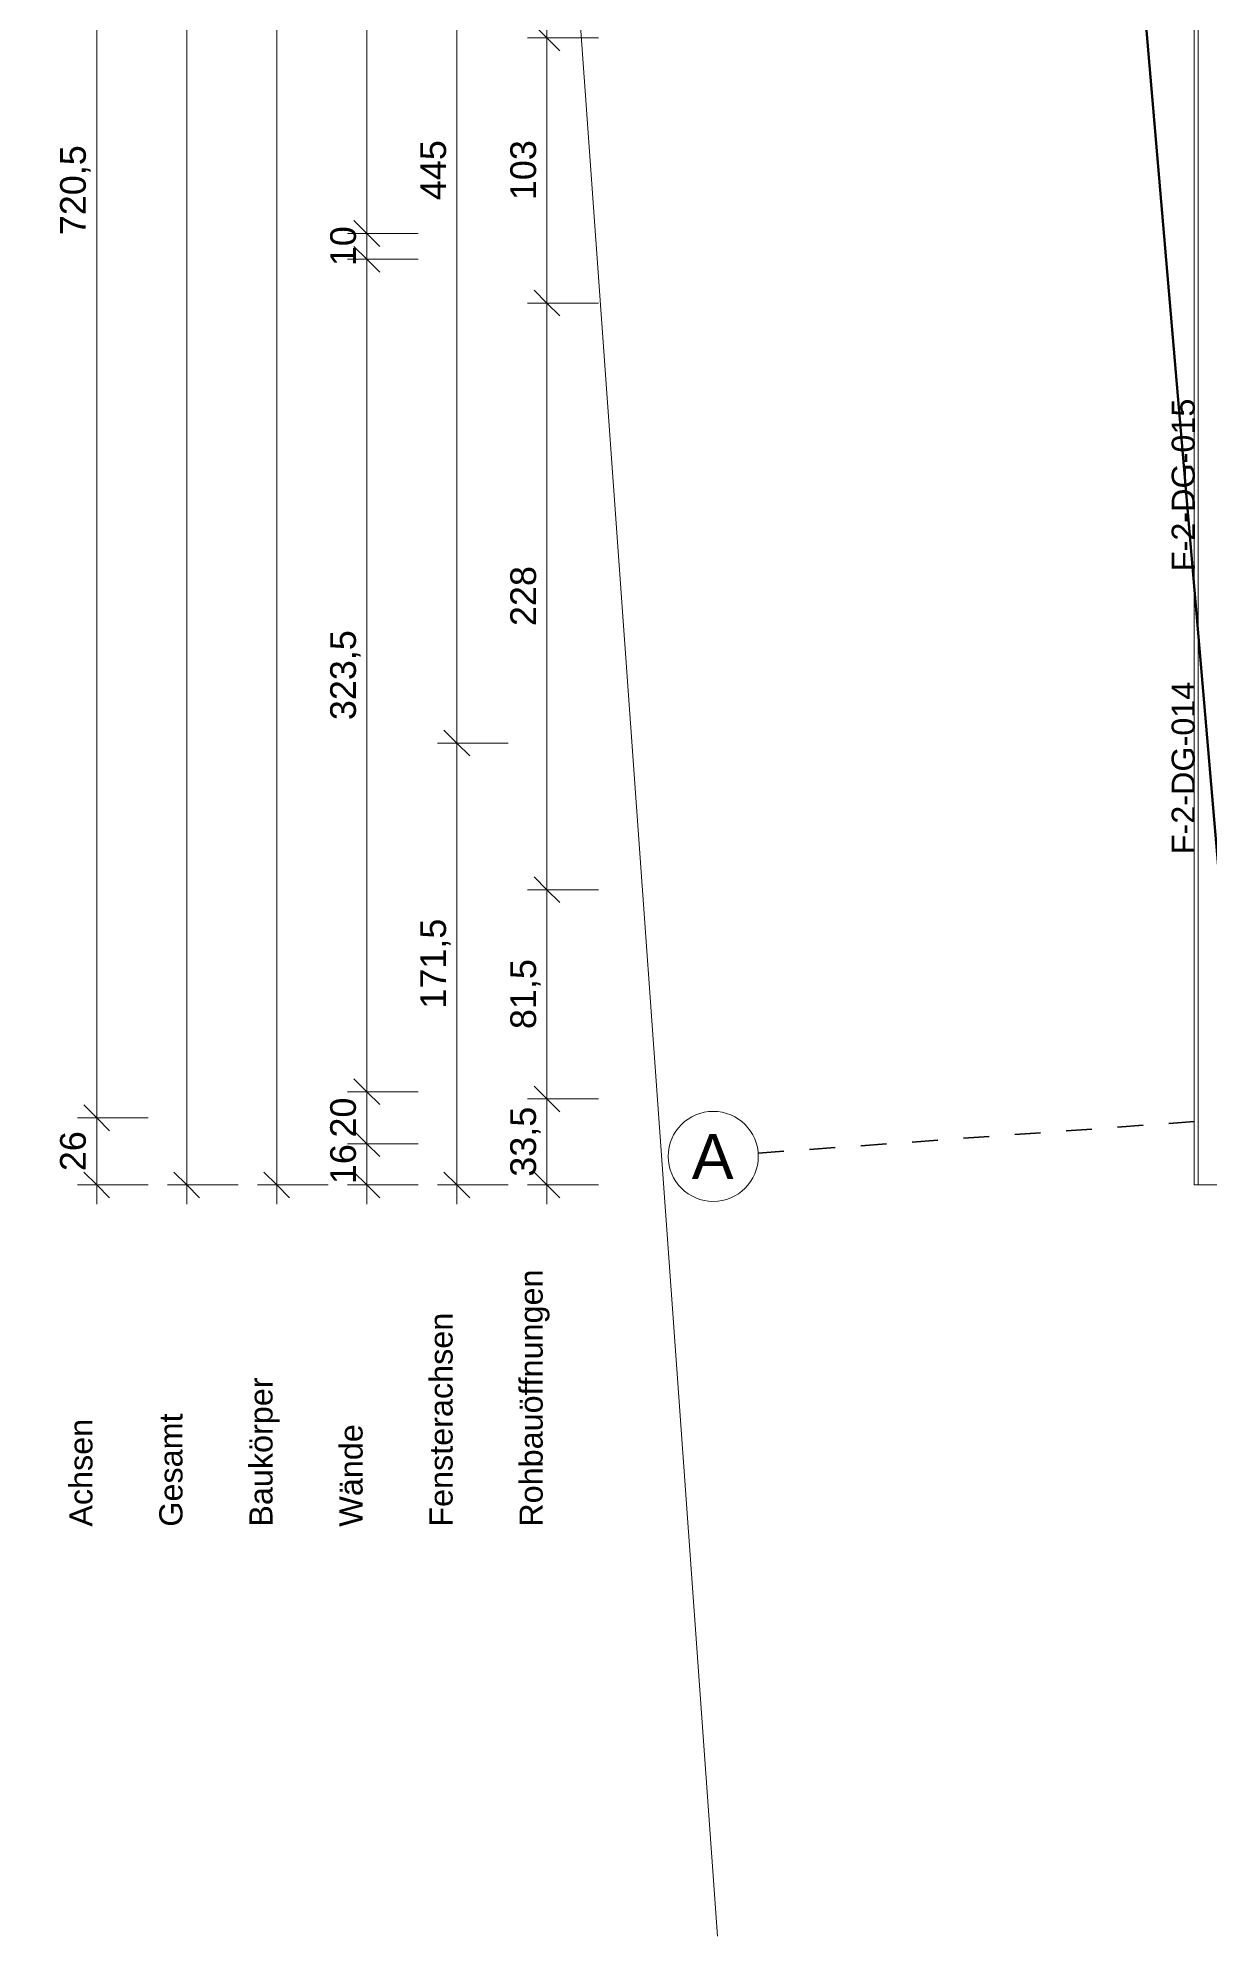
# Model space of a CAD drawing. Header units: metres. Extents: x -67.4 to -27.2, y 43.9 to 89.6.
# Drawn here: x -59.04 to -54.49, y 44.73 to 52.11 of the extents above; entities that cross this region are included whole.
import ezdxf

# ---------------------------------------------------------------- set-up
doc = ezdxf.new("R2010")
doc.units = ezdxf.units.M
doc.linetypes.add('Strich Punkt Mittel', pattern=[0.015875, 0.00635, -0.004763, 0, -0.004763])
for name, color, linetype, lineweight in [('A-GLAZ-IDEN_', 152, 'Continuous', 9), ('A-ROOF-OTLN', 132, 'Continuous', 5), ('A_2D', 7, 'Continuous', 13), ('A_Bemassung-50_', 4, 'Continuous', 9), ('A_Bemassung_', 4, 'Continuous', 9), ('A_Beschriftung_', 7, 'Continuous', 9), ('A_Grundstuecksgrenze', 5, 'Continuous', 70), ('A_Raster_', 1, 'Continuous', 9)]:
    doc.layers.add(name, color=color, linetype=linetype, lineweight=lineweight)
doc.styles.add('Arial_1', font='arial.ttf', dxfattribs={"height": 0.175})
doc.styles.add('Arial_2', font='arial.ttf', dxfattribs={"height": 0.09})
doc.styles.add('Arial_5', font='arial.ttf', dxfattribs={"height": 0.1})
doc.styles.add('Arial_9', font='arial.ttf', dxfattribs={"height": 0.0018})
doc.dimstyles.new('WGA-Bemaßung', dxfattribs={"dimscale": 0.3048, "dimtxt": 0.102026, "dimasz": 0.328084, "dimexe": 0.246063, "dimexo": 0.0625, "dimgap": 0.04101, "dimtad": 1, "dimdec": 1, "dimlfac": 100, "dimrnd": 0.5, "dimdsep": 46, "dimtxsty": 'Arial_5', "dimblk1": 'OBLIQUE', "dimblk2": 'OBLIQUE', "dimsah": 1, "dimcen": 0.09, "dimdle": 0.246063, "dimazin": 2, "dimtfac": 1, "dimtdec": 4, "dimtix": 1, "dimtmove": 0, "dimatfit": 3, "dimfxl": 0.656168, "dimfxlon": 1, "dimtvp": 1, "dimtolj": 1, "dimtzin": 0, "dimarcsym": 2})

# ---------------------------------------------------------------- blocks, each defined once
blk = doc.blocks.new('Family - ___-3180367-263_PP_03DG_BT2')
at = {"layer": 'A_Grundstuecksgrenze'}
blk.add_line((-20.9804, 98.8097), (-31.8179, 64.901), dxfattribs=at)
blk = doc.blocks.new('Raster - BS_Achse-112124-263_PP_03DG_BT2')
at = {"layer": 'A_Beschriftung_'}
blk.add_circle((0, 0), 0.0035, dxfattribs=at)
blk = doc.blocks.new('DIMBLOCK25-263_PP_03DG_BT2')
at = {"layer": 'A_Bemassung-50_', "lineweight": 35, "transparency": 16777216}
for p, q in [((-58.8147, 55.119), (-58.8647, 55.169)), ((-58.8147, 55.119), (-58.7647, 55.069)), ((-58.8149, 47.9127), (-58.8649, 47.9627)), ((-58.8149, 47.9127), (-58.7649, 47.8627))]:
    blk.add_line(p, q, dxfattribs=at)
at = {"layer": 'A_Bemassung-50_', "transparency": 16777216}
for p, q in [((-58.8147, 55.119), (-58.8897, 55.119)), ((-58.8147, 55.119), (-58.8149, 47.9127)), ((-58.8147, 55.119), (-58.6147, 55.119)), ((-58.8149, 47.9127), (-58.8899, 47.9127)), ((-58.8149, 47.9127), (-58.6149, 47.9127))]:
    blk.add_line(p, q, dxfattribs=at)
at = {"layer": 'A_Bemassung-50_', "color": 0, "transparency": 16777216, "insert": (-58.9571, 51.3424), "char_height": 0.1, "width": 0.416266, "attachment_point": 1, "rotation": 90, "line_spacing_factor": 0.941778, "style": 'Arial_5'}
blk.add_mtext('720,5', dxfattribs=at)
blk = doc.blocks.new('_Oblique')
at = {"color": 0, "linetype": 'ByBlock', "lineweight": -2}
blk.add_line((-0.5, -0.5), (0.5, 0.5), dxfattribs=at)
blk = doc.blocks.new('DIMBLOCK26-263_PP_03DG_BT2')
at = {"layer": 'A_Bemassung-50_', "lineweight": 35, "transparency": 16777216}
for p, q in [((-58.8149, 47.9127), (-58.8649, 47.9627)), ((-58.8149, 47.9127), (-58.7649, 47.8627)), ((-58.8149, 47.652), (-58.8649, 47.702)), ((-58.8149, 47.652), (-58.7649, 47.602))]:
    blk.add_line(p, q, dxfattribs=at)
at = {"layer": 'A_Bemassung-50_', "transparency": 16777216}
for p, q in [((-58.8149, 47.9127), (-58.8899, 47.9127)), ((-58.8149, 47.9127), (-58.8149, 47.577)), ((-58.8149, 47.9127), (-58.6149, 47.9127)), ((-58.8149, 47.652), (-58.8899, 47.652)), ((-58.8149, 47.652), (-58.6149, 47.652))]:
    blk.add_line(p, q, dxfattribs=at)
at = {"layer": 'A_Bemassung-50_', "color": 0, "transparency": 16777216, "insert": (-58.9573, 47.7054), "char_height": 0.1, "width": 0.184588, "attachment_point": 1, "rotation": 90, "line_spacing_factor": 0.941778, "style": 'Arial_5'}
blk.add_mtext('26', dxfattribs=at)
blk = doc.blocks.new('DIMBLOCK27-263_PP_03DG_BT2')
at = {"layer": 'A_Bemassung-50_', "lineweight": 35, "transparency": 16777216}
for p, q in [((-58.4639, 83.24), (-58.5139, 83.29)), ((-58.4639, 83.24), (-58.4139, 83.19)), ((-58.4649, 47.652), (-58.5149, 47.702)), ((-58.4649, 47.652), (-58.4149, 47.602))]:
    blk.add_line(p, q, dxfattribs=at)
at = {"layer": 'A_Bemassung-50_', "transparency": 16777216}
for p, q in [((-58.4639, 83.315), (-58.4649, 47.577)), ((-58.4639, 83.24), (-58.5389, 83.24)), ((-58.4639, 83.24), (-58.2639, 83.24)), ((-58.4649, 47.652), (-58.5399, 47.652)), ((-58.4649, 47.652), (-58.2649, 47.652))]:
    blk.add_line(p, q, dxfattribs=at)
at = {"layer": 'A_Bemassung-50_', "color": 0, "transparency": 16777216, "insert": (-58.6067, 65.2922), "char_height": 0.1, "width": 0.369177, "attachment_point": 1, "rotation": 90, "line_spacing_factor": 0.941778, "style": 'Arial_5'}
blk.add_mtext('3559', dxfattribs=at)
blk = doc.blocks.new('DIMBLOCK31-263_PP_03DG_BT2')
at = {"layer": 'A_Bemassung-50_', "lineweight": 35, "transparency": 16777216}
for p, q in [((-58.1144, 64.3119), (-58.1644, 64.3619)), ((-58.1144, 64.3119), (-58.0644, 64.2619)), ((-58.1149, 47.652), (-58.1649, 47.702)), ((-58.1149, 47.652), (-58.0649, 47.602))]:
    blk.add_line(p, q, dxfattribs=at)
at = {"layer": 'A_Bemassung-50_', "transparency": 16777216}
for p, q in [((-58.1144, 64.3119), (-58.1894, 64.3119)), ((-58.1144, 64.3119), (-58.1149, 47.577)), ((-58.1144, 64.3119), (-57.9144, 64.3119)), ((-58.1149, 47.652), (-58.1899, 47.652)), ((-58.1149, 47.652), (-57.9149, 47.652))]:
    blk.add_line(p, q, dxfattribs=at)
at = {"layer": 'A_Bemassung-50_', "color": 0, "transparency": 16777216, "insert": (-58.257, 55.8281), "char_height": 0.1, "width": 0.369177, "attachment_point": 1, "rotation": 90, "line_spacing_factor": 0.941778, "style": 'Arial_5'}
blk.add_mtext('1666', dxfattribs=at)
blk = doc.blocks.new('DIMBLOCK69-263_PP_03DG_BT2')
at = {"layer": 'A_Bemassung-50_', "lineweight": 35, "transparency": 16777216}
for p, q in [((-57.4148, 53.8189), (-57.4647, 53.8689)), ((-57.4148, 53.8189), (-57.3648, 53.7689)), ((-57.4149, 49.3689), (-57.4649, 49.4189)), ((-57.4149, 49.3689), (-57.3649, 49.3189))]:
    blk.add_line(p, q, dxfattribs=at)
at = {"layer": 'A_Bemassung-50_', "transparency": 16777216}
for p, q in [((-57.4148, 53.8189), (-57.4898, 53.8189)), ((-57.4148, 53.8189), (-57.4149, 49.3689)), ((-57.4148, 53.8189), (-57.2148, 53.8189)), ((-57.4149, 49.3689), (-57.4899, 49.3689)), ((-57.4149, 49.3689), (-57.2149, 49.3689))]:
    blk.add_line(p, q, dxfattribs=at)
at = {"layer": 'A_Bemassung-50_', "color": 0, "transparency": 16777216, "insert": (-57.5571, 51.4786), "char_height": 0.1, "width": 0.276883, "attachment_point": 1, "rotation": 90, "line_spacing_factor": 0.941778, "style": 'Arial_5'}
blk.add_mtext('445', dxfattribs=at)
blk = doc.blocks.new('DIMBLOCK70-263_PP_03DG_BT2')
at = {"layer": 'A_Bemassung-50_', "lineweight": 35, "transparency": 16777216}
for p, q in [((-57.4149, 49.3689), (-57.4649, 49.4189)), ((-57.4149, 49.3689), (-57.3649, 49.3189)), ((-57.4149, 47.652), (-57.4649, 47.702)), ((-57.4149, 47.652), (-57.3649, 47.602))]:
    blk.add_line(p, q, dxfattribs=at)
at = {"layer": 'A_Bemassung-50_', "transparency": 16777216}
for p, q in [((-57.4149, 49.3689), (-57.4899, 49.3689)), ((-57.4149, 49.3689), (-57.4149, 47.577)), ((-57.4149, 49.3689), (-57.2149, 49.3689)), ((-57.4149, 47.652), (-57.4899, 47.652)), ((-57.4149, 47.652), (-57.2149, 47.6519))]:
    blk.add_line(p, q, dxfattribs=at)
at = {"layer": 'A_Bemassung-50_', "color": 0, "transparency": 16777216, "insert": (-57.5572, 48.337), "char_height": 0.1, "width": 0.416266, "attachment_point": 1, "rotation": 90, "line_spacing_factor": 0.941778, "style": 'Arial_5'}
blk.add_mtext('171,5', dxfattribs=at)
blk = doc.blocks.new('DIMBLOCK129-263_PP_03DG_BT2')
at = {"layer": 'A_Bemassung-50_', "transparency": 16777216}
for p, q in [((-57.7647, 54.9665), (-57.8397, 54.9665)), ((-57.7647, 54.9665), (-57.7648, 51.349)), ((-57.7647, 54.9665), (-57.5647, 54.9664)), ((-57.7648, 51.349), (-57.8398, 51.349)), ((-57.7648, 51.349), (-57.5648, 51.3489))]:
    blk.add_line(p, q, dxfattribs=at)
at = {"layer": 'A_Bemassung-50_', "lineweight": 35, "transparency": 16777216}
for p, q in [((-57.7647, 54.9665), (-57.8147, 55.0165)), ((-57.7647, 54.9665), (-57.7147, 54.9165)), ((-57.7648, 51.349), (-57.8148, 51.399)), ((-57.7648, 51.349), (-57.7148, 51.299))]:
    blk.add_line(p, q, dxfattribs=at)
at = {"layer": 'A_Bemassung-50_', "color": 0, "transparency": 16777216, "insert": (-57.9071, 53.0423), "char_height": 0.1, "width": 0.276883, "attachment_point": 1, "rotation": 90, "line_spacing_factor": 0.941778, "style": 'Arial_5'}
blk.add_mtext('362', dxfattribs=at)
blk = doc.blocks.new('DIMBLOCK130-263_PP_03DG_BT2')
at = {"layer": 'A_Bemassung-50_', "transparency": 16777216}
for p, q in [((-57.7648, 51.349), (-57.8398, 51.349)), ((-57.7648, 51.349), (-57.7648, 51.249)), ((-57.7648, 51.349), (-57.5648, 51.3489)), ((-57.7648, 51.249), (-57.8398, 51.249)), ((-57.7648, 51.249), (-57.5648, 51.2489))]:
    blk.add_line(p, q, dxfattribs=at)
at = {"layer": 'A_Bemassung-50_', "lineweight": 35, "transparency": 16777216}
for p, q in [((-57.7648, 51.349), (-57.8148, 51.399)), ((-57.7648, 51.349), (-57.7148, 51.299)), ((-57.7648, 51.249), (-57.8148, 51.299)), ((-57.7648, 51.249), (-57.7148, 51.199))]:
    blk.add_line(p, q, dxfattribs=at)
at = {"layer": 'A_Bemassung-50_', "color": 0, "transparency": 16777216, "insert": (-57.9071, 51.222), "char_height": 0.1, "width": 0.184588, "attachment_point": 1, "rotation": 90, "line_spacing_factor": 0.941778, "style": 'Arial_5'}
blk.add_mtext('10', dxfattribs=at)
blk = doc.blocks.new('DIMBLOCK131-263_PP_03DG_BT2')
at = {"layer": 'A_Bemassung-50_', "lineweight": 35, "transparency": 16777216}
for p, q in [((-57.7648, 51.249), (-57.8148, 51.299)), ((-57.7648, 51.249), (-57.7148, 51.199)), ((-57.7649, 48.014), (-57.8149, 48.064)), ((-57.7649, 48.014), (-57.7149, 47.964))]:
    blk.add_line(p, q, dxfattribs=at)
at = {"layer": 'A_Bemassung-50_', "transparency": 16777216}
for p, q in [((-57.7648, 51.249), (-57.8398, 51.249)), ((-57.7648, 51.249), (-57.7649, 48.014)), ((-57.7648, 51.249), (-57.5648, 51.2489)), ((-57.7649, 48.014), (-57.8399, 48.014)), ((-57.7649, 48.014), (-57.5649, 48.014))]:
    blk.add_line(p, q, dxfattribs=at)
at = {"layer": 'A_Bemassung-50_', "color": 0, "transparency": 16777216, "insert": (-57.9072, 49.458), "char_height": 0.1, "width": 0.416266, "attachment_point": 1, "rotation": 90, "line_spacing_factor": 0.941778, "style": 'Arial_5'}
blk.add_mtext('323,5', dxfattribs=at)
blk = doc.blocks.new('DIMBLOCK132-263_PP_03DG_BT2')
at = {"layer": 'A_Bemassung-50_', "lineweight": 35, "transparency": 16777216}
for p, q in [((-57.7649, 48.014), (-57.8149, 48.064)), ((-57.7649, 48.014), (-57.7149, 47.964)), ((-57.7649, 47.812), (-57.8149, 47.862)), ((-57.7649, 47.812), (-57.7149, 47.762))]:
    blk.add_line(p, q, dxfattribs=at)
at = {"layer": 'A_Bemassung-50_', "transparency": 16777216}
for p, q in [((-57.7649, 48.014), (-57.8399, 48.014)), ((-57.7649, 48.014), (-57.7649, 47.812)), ((-57.7649, 48.014), (-57.5649, 48.014)), ((-57.7649, 47.812), (-57.8399, 47.812)), ((-57.7649, 47.812), (-57.5649, 47.812))]:
    blk.add_line(p, q, dxfattribs=at)
at = {"layer": 'A_Bemassung-50_', "color": 0, "transparency": 16777216, "insert": (-57.9073, 47.836), "char_height": 0.1, "width": 0.184588, "attachment_point": 1, "rotation": 90, "line_spacing_factor": 0.941778, "style": 'Arial_5'}
blk.add_mtext('20', dxfattribs=at)
blk = doc.blocks.new('DIMBLOCK133-263_PP_03DG_BT2')
at = {"layer": 'A_Bemassung-50_', "transparency": 16777216}
for p, q in [((-57.7649, 47.812), (-57.8399, 47.812)), ((-57.7649, 47.812), (-57.7649, 47.577)), ((-57.7649, 47.812), (-57.5649, 47.812)), ((-57.7649, 47.652), (-57.8399, 47.652)), ((-57.7649, 47.652), (-57.5649, 47.652))]:
    blk.add_line(p, q, dxfattribs=at)
at = {"layer": 'A_Bemassung-50_', "lineweight": 35, "transparency": 16777216}
for p, q in [((-57.7649, 47.812), (-57.8149, 47.862)), ((-57.7649, 47.812), (-57.7149, 47.762)), ((-57.7649, 47.652), (-57.8149, 47.702)), ((-57.7649, 47.652), (-57.7149, 47.602))]:
    blk.add_line(p, q, dxfattribs=at)
at = {"layer": 'A_Bemassung-50_', "color": 0, "transparency": 16777216, "insert": (-57.9073, 47.6551), "char_height": 0.1, "width": 0.184588, "attachment_point": 1, "rotation": 90, "line_spacing_factor": 0.941778, "style": 'Arial_5'}
blk.add_mtext('16', dxfattribs=at)
blk = doc.blocks.new('DIMBLOCK311-263_PP_03DG_BT2')
at = {"layer": 'A_Bemassung-50_', "lineweight": 35, "transparency": 16777216}
for p, q in [((-57.0647, 54.3889), (-57.1147, 54.4389)), ((-57.0647, 54.3889), (-57.0147, 54.3389)), ((-57.0648, 52.1089), (-57.1148, 52.1589)), ((-57.0648, 52.1089), (-57.0148, 52.0589))]:
    blk.add_line(p, q, dxfattribs=at)
at = {"layer": 'A_Bemassung-50_', "transparency": 16777216}
for p, q in [((-57.0647, 54.3889), (-57.1397, 54.3889)), ((-57.0647, 54.3889), (-57.0648, 52.1089)), ((-57.0647, 54.3889), (-56.8647, 54.3889)), ((-57.0648, 52.1089), (-57.1398, 52.1089)), ((-57.0648, 52.1089), (-56.8648, 52.1089))]:
    blk.add_line(p, q, dxfattribs=at)
at = {"layer": 'A_Bemassung-50_', "color": 0, "transparency": 16777216, "insert": (-57.2071, 53.1336), "char_height": 0.1, "width": 0.276883, "attachment_point": 1, "rotation": 90, "line_spacing_factor": 0.941778, "style": 'Arial_5'}
blk.add_mtext('228', dxfattribs=at)
blk = doc.blocks.new('DIMBLOCK312-263_PP_03DG_BT2')
at = {"layer": 'A_Bemassung-50_', "lineweight": 35, "transparency": 16777216}
for p, q in [((-57.0648, 52.1089), (-57.1148, 52.1589)), ((-57.0648, 52.1089), (-57.0148, 52.0589)), ((-57.0648, 51.0789), (-57.1148, 51.1289)), ((-57.0648, 51.0789), (-57.0148, 51.0289))]:
    blk.add_line(p, q, dxfattribs=at)
at = {"layer": 'A_Bemassung-50_', "transparency": 16777216}
for p, q in [((-57.0648, 52.1089), (-57.1398, 52.1089)), ((-57.0648, 52.1089), (-57.0648, 51.0789)), ((-57.0648, 52.1089), (-56.8648, 52.1089)), ((-57.0648, 51.0789), (-57.1398, 51.0789)), ((-57.0648, 51.0789), (-56.8648, 51.0789))]:
    blk.add_line(p, q, dxfattribs=at)
at = {"layer": 'A_Bemassung-50_', "color": 0, "transparency": 16777216, "insert": (-57.2071, 51.4786), "char_height": 0.1, "width": 0.276883, "attachment_point": 1, "rotation": 90, "line_spacing_factor": 0.941778, "style": 'Arial_5'}
blk.add_mtext('103', dxfattribs=at)
blk = doc.blocks.new('DIMBLOCK313-263_PP_03DG_BT2')
at = {"layer": 'A_Bemassung-50_', "lineweight": 35, "transparency": 16777216}
for p, q in [((-57.0648, 51.0789), (-57.1148, 51.1289)), ((-57.0648, 51.0789), (-57.0148, 51.0289)), ((-57.0649, 48.7989), (-57.1149, 48.8489)), ((-57.0649, 48.7989), (-57.0149, 48.7489))]:
    blk.add_line(p, q, dxfattribs=at)
at = {"layer": 'A_Bemassung-50_', "transparency": 16777216}
for p, q in [((-57.0648, 51.0789), (-57.1398, 51.0789)), ((-57.0648, 51.0789), (-57.0649, 48.7989)), ((-57.0648, 51.0789), (-56.8648, 51.0789)), ((-57.0649, 48.7989), (-57.1399, 48.7989)), ((-57.0649, 48.7989), (-56.8649, 48.7989))]:
    blk.add_line(p, q, dxfattribs=at)
at = {"layer": 'A_Bemassung-50_', "color": 0, "transparency": 16777216, "insert": (-57.2072, 49.8236), "char_height": 0.1, "width": 0.276883, "attachment_point": 1, "rotation": 90, "line_spacing_factor": 0.941778, "style": 'Arial_5'}
blk.add_mtext('228', dxfattribs=at)
blk = doc.blocks.new('DIMBLOCK314-263_PP_03DG_BT2')
at = {"layer": 'A_Bemassung-50_', "lineweight": 35, "transparency": 16777216}
for p, q in [((-57.0649, 48.7989), (-57.1149, 48.8489)), ((-57.0649, 48.7989), (-57.0149, 48.7489)), ((-57.0649, 47.986), (-57.1149, 48.036)), ((-57.0649, 47.986), (-57.0149, 47.936))]:
    blk.add_line(p, q, dxfattribs=at)
at = {"layer": 'A_Bemassung-50_', "transparency": 16777216}
for p, q in [((-57.0649, 48.7989), (-57.1399, 48.7989)), ((-57.0649, 48.7989), (-57.0649, 47.986)), ((-57.0649, 48.7989), (-56.8649, 48.7989)), ((-57.0649, 47.986), (-57.1399, 47.986)), ((-57.0649, 47.986), (-56.8649, 47.986))]:
    blk.add_line(p, q, dxfattribs=at)
at = {"layer": 'A_Bemassung-50_', "color": 0, "transparency": 16777216, "insert": (-57.2072, 48.2575), "char_height": 0.1, "width": 0.323972, "attachment_point": 1, "rotation": 90, "line_spacing_factor": 0.941778, "style": 'Arial_5'}
blk.add_mtext('81,5', dxfattribs=at)
blk = doc.blocks.new('DIMBLOCK315-263_PP_03DG_BT2')
at = {"layer": 'A_Bemassung-50_', "lineweight": 35, "transparency": 16777216}
for p, q in [((-57.0649, 47.986), (-57.1149, 48.036)), ((-57.0649, 47.986), (-57.0149, 47.936)), ((-57.0649, 47.6519), (-57.1149, 47.7019)), ((-57.0649, 47.6519), (-57.0149, 47.6019))]:
    blk.add_line(p, q, dxfattribs=at)
at = {"layer": 'A_Bemassung-50_', "transparency": 16777216}
for p, q in [((-57.0649, 47.986), (-57.1399, 47.986)), ((-57.0649, 47.986), (-57.0649, 47.5769)), ((-57.0649, 47.986), (-56.8649, 47.986)), ((-57.0649, 47.6519), (-57.1399, 47.6519)), ((-57.0649, 47.6519), (-56.8649, 47.6519))]:
    blk.add_line(p, q, dxfattribs=at)
at = {"layer": 'A_Bemassung-50_', "color": 0, "transparency": 16777216, "insert": (-57.2073, 47.684), "char_height": 0.1, "width": 0.323972, "attachment_point": 1, "rotation": 90, "line_spacing_factor": 0.941778, "style": 'Arial_5'}
blk.add_mtext('33,5', dxfattribs=at)
blk = doc.blocks.new('BS_Maßkette_AT_PP - oben oder links-9573065-263_PP_03DG_BT2')
at = {"layer": 'A_Beschriftung_', "char_height": 0.0018, "attachment_point": 1, "style": 'Arial_9'}
for s, insert, width in [('Achsen', (0, 0.00022), 0.0099409), ('Gesamt', (0, -0.00678), 0.0102616), ('Baukörper', (0, -0.01378), 0.0137089), ('Wände', (0, -0.02078), 0.0096203), ('Fensterachsen', (0, -0.02778), 0.019481), ('Rohbauöffnungen', (0, -0.03478), 0.0238101)]:
    blk.add_mtext(s, dxfattribs=dict(at, insert=insert, width=width))

msp = doc.modelspace()

# ---------------------------------------------------------------- linework, layer by layer
at = {"layer": 'A-ROOF-OTLN'}
for p, q in [((-54.549, 47.6519), (-54.5485, 64.4569)), ((-54.534, 47.6519), (-54.5335, 64.4569)), ((-54.399, 47.6519), (-54.549, 47.6519))]:
    msp.add_line(p, q, dxfattribs=at)
at = {"layer": 'A_2D', "lineweight": 18}
msp.add_line((-56.4021, 44.7333), (-59.0432, 81.5867), dxfattribs=at)
at = {"layer": 'A_Raster_', "linetype": 'Strich Punkt Mittel', "lineweight": 35}
msp.add_line((-56.2438, 47.7755), (-37.1299, 49.158), dxfattribs=at)

# ---------------------------------------------------------------- block references
at = {"layer": 'A_Beschriftung_'}
for name, p, xscale, yscale, zscale, rotation in [('Raster - BS_Achse-112124-263_PP_03DG_BT2', (-56.4184, 47.7629), 49.99999999999998, 49.99999999999998, 49.99999999999998, 274.1368945284542), ('BS_Maßkette_AT_PP - oben oder links-9573065-263_PP_03DG_BT2', (-58.9104, 46.3239), 50.00000000000001, 50.00000000000001, 50.00000000000001, 89.99827587845535)]:
    msp.add_blockref(name, p, dxfattribs=dict(at, xscale=xscale, yscale=yscale, zscale=zscale, rotation=rotation))
at = {"layer": 'A_Grundstuecksgrenze', "rotation": 22.64000000000043}
msp.add_blockref('Family - ___-3180367-263_PP_03DG_BT2', (0, 0), dxfattribs=at)

# ---------------------------------------------------------------- texts
at = {"layer": 'A-GLAZ-IDEN_', "char_height": 0.09, "width": 0.797679, "attachment_point": 1, "rotation": 90, "style": 'Arial_2'}
for s, insert in [('F-2-DG-015', (-54.6365, 50.0368)), ('F-2-DG-014', (-54.6366, 48.9368))]:
    msp.add_mtext(s, dxfattribs=dict(at, insert=insert))
at = {"layer": 'A_Beschriftung_', "insert": (-56.5021, 47.8495), "char_height": 0.175, "width": 0.200422, "attachment_point": 1, "style": 'Arial_1'}
msp.add_mtext('A', dxfattribs=at)

# ---------------------------------------------------------------- dimensions: what is measured, and where the dimension line sits
at = {"layer": 'A_Bemassung_'}
for base, p1, p2, angle, override, picture, middle in [((-58.4649, 47.652), (-58.2639, 83.24), (-58.2649, 47.652), 89.99828, {"dimpost": '<>', "dimfxl": 35.588052}, 'DIMBLOCK27-263_PP_03DG_BT2', (-58.528, 65.446)), ((-58.1149, 47.652), (-57.9144, 64.3119), (-57.9149, 47.652), 89.99828, {"dimpost": '<>', "dimfxl": 16.659911}, 'DIMBLOCK31-263_PP_03DG_BT2', (-58.1782, 55.9819)), ((-58.8149, 47.9127), (-58.6147, 55.119), (-58.6149, 47.9127), 89.99828, {"dimpost": '<>', "dimfxl": 7.20631}, 'DIMBLOCK25-263_PP_03DG_BT2', (-58.8784, 51.5158)), ((-57.7648243344, 51.3489523484), (-57.5647154781, 54.9664463285), (-57.5648243345, 51.3489463301), 89.9982758785, {"dimpost": '<>', "dimfxl": 3.6175}, 'DIMBLOCK129-263_PP_03DG_BT2', (-57.8283613116, 53.1577042612)), ((-57.0648, 52.1089), (-56.8647, 54.3889), (-56.8648, 52.1089), 89.99828, {"dimpost": '<>', "dimfxl": 2.28}, 'DIMBLOCK311-263_PP_03DG_BT2', (-57.1283, 53.2489)), ((-57.4149, 49.3689), (-57.2148, 53.8189), (-57.2149, 49.3689), 89.99828, {"dimpost": '<>', "dimfxl": 4.45}, 'DIMBLOCK69-263_PP_03DG_BT2', (-57.4782, 51.5939)), ((-57.0648, 51.0789), (-56.8648, 52.1089), (-56.8648, 51.0789), 89.99828, {"dimpost": '<>', "dimfxl": 1.03}, 'DIMBLOCK312-263_PP_03DG_BT2', (-57.1284, 51.5939)), ((-57.7648, 51.249), (-57.5648, 51.3489), (-57.5648, 51.2489), 89.99828, {"dimpost": '<>', "dimfxl": 0.1}, 'DIMBLOCK130-263_PP_03DG_BT2', (-57.8284, 51.299)), ((-57.7649, 48.014), (-57.5648, 51.2489), (-57.5649, 48.014), 89.99828, {"dimpost": '<>', "dimfxl": 3.234995}, 'DIMBLOCK131-263_PP_03DG_BT2', (-57.8285, 49.6315)), ((-57.0649, 48.7989), (-56.8648, 51.0789), (-56.8649, 48.7989), 89.99828, {"dimpost": '<>', "dimfxl": 2.28}, 'DIMBLOCK313-263_PP_03DG_BT2', (-57.1284, 49.9389)), ((-57.4149, 47.652), (-57.2149, 49.3689), (-57.2149, 47.6519), 89.99828, {"dimpost": '<>', "dimfxl": 1.71699}, 'DIMBLOCK70-263_PP_03DG_BT2', (-57.4785, 48.5104)), ((-57.0649, 47.986), (-56.8649, 48.7989), (-56.8649, 47.986), 89.99828, {"dimpost": '<>', "dimfxl": 0.812912}, 'DIMBLOCK314-263_PP_03DG_BT2', (-57.1285, 48.3925)), ((-57.7649, 47.812), (-57.5649, 48.014), (-57.5649, 47.812), 89.99828, {"dimpost": '<>', "dimfxl": 0.201996}, 'DIMBLOCK132-263_PP_03DG_BT2', (-57.8285, 47.913)), ((-57.0649, 47.6519), (-56.8649, 47.986), (-56.8649, 47.6519), 89.99828, {"dimpost": '<>', "dimfxl": 0.334078}, 'DIMBLOCK315-263_PP_03DG_BT2', (-57.1285, 47.819)), ((-58.8149, 47.652), (-58.6149, 47.9127), (-58.6149, 47.652), 89.99828, {"dimpost": '<>', "dimfxl": 0.26068}, 'DIMBLOCK26-263_PP_03DG_BT2', (-58.8785, 47.7823)), ((-57.7649, 47.652), (-57.5649, 47.812), (-57.5649, 47.652), 89.99828, {"dimpost": '<>', "dimfxl": 0.16}, 'DIMBLOCK133-263_PP_03DG_BT2', (-57.8285, 47.732))]:
    dim = msp.add_linear_dim(base=base, p1=p1, p2=p2, angle=angle, dimstyle='WGA-Bemaßung', override=override, dxfattribs=at)
    dim.commit()
    dim.dimension.update_dxf_attribs({"geometry": picture, "text_midpoint": middle})

doc.saveas('drawing.dxf')
